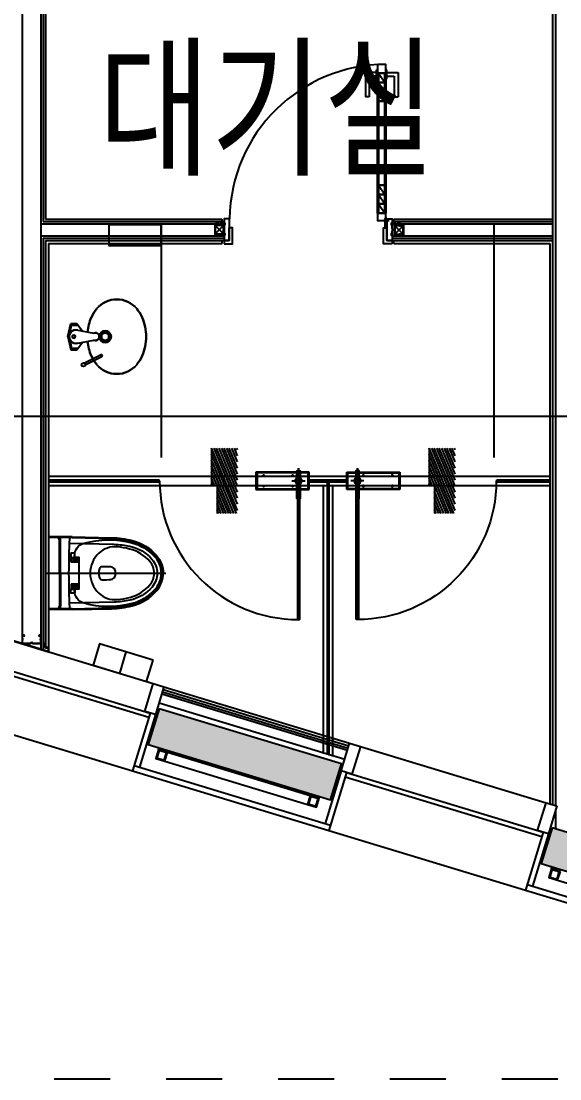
# Model space of a CAD drawing. Header units: metres. Extents: x 630750 to 860239, y 578133 to 726633.
# Drawn here: x 765087 to 767973, y 609960 to 615630 of the extents above; entities that cross this region are included whole.
import ezdxf

# ---------------------------------------------------------------- set-up
doc = ezdxf.new("R2010")
doc.units = ezdxf.units.M
doc.header["$LTSCALE"] = 300
for name, pattern in [('DASHED2', [0.375, 0.25, -0.125]), ('HIDDEN', [2, 1, -1]), ('업무시설_xr-base$0$CONTINOUS', [0])]:
    doc.linetypes.add(name, pattern=pattern)
doc.layers.get('Defpoints').update_dxf_attribs({"color": 8})
for name, color, linetype in [('A-CEN-1', 1, 'Continuous'), ('A-CON', 2, 'Continuous'), ('A-ELE-8', 8, 'Continuous'), ('A-STL1', 4, 'Continuous'), ('A-STONE', 6, 'Continuous'), ('A-TXT', 3, 'Continuous'), ('A-WAL-BLK', 3, 'Continuous'), ('A-WALL-CONC', 2, 'Continuous'), ('A-WIN', 4, 'Continuous'), ('F-DOOR_FRAME', 4, 'Continuous'), ("IN-st'l pipe", 230, 'Continuous'), ('KUK-DOOR', 4, 'Continuous'), ('KUK-DOOR-FRAME', 4, 'Continuous'), ('KUK-DRYWALL', 4, 'Continuous'), ('KUK-F-LEVEL', 4, 'Continuous'), ('KUK-F-천정라인', 8, 'DASHED2'), ("KUK-st'l pipe", 230, 'Continuous'), ('KUK-TOILET-equip', 5, 'Continuous'), ('KUK-TOILET-fu', 6, 'Continuous'), ('KUK-TOILET-wash', 6, 'Continuous'), ('KUK-WALL-DRYWALL', 4, 'Continuous'), ('KUK-WALL-FIN 1', 30, 'Continuous'), ('KUK-WINDOW', 4, 'Continuous'), ('KUK-석고보드', 201, 'Continuous'), ('지하외벽선', 6, 'HIDDEN')]:
    doc.layers.add(name, color=color, linetype=linetype)
doc.styles.add('돋움', font='')
doc.styles.get('돋움').set_extended_font_data('Dotum')

# ---------------------------------------------------------------- blocks, each defined once
blk = doc.blocks.new('세면기')
for p, q in [((1102477.3, 423891.7), (1102406, 423875.3)), ((1102406, 423875.3), (1102406, 423842.2)), ((1102406, 423842.2), (1102447.3, 423812.6)), ((1102477.3, 423884), (1102414.8, 423872)), ((1102414.8, 423872), (1102414.8, 423835.9)), ((1102441.1, 423845.8), (1102458.7, 423751.6)), ((1102477.3, 423891.7), (1102548.5, 423875.3)), ((1102477.3, 423884), (1102539.8, 423872)), ((1102513.1, 423845.9), (1102495.8, 423751.6)), ((1102548.5, 423842.2), (1102507.2, 423812.6)), ((1102539.8, 423872), (1102539.8, 423835.9)), ((1102548.5, 423875.3), (1102548.5, 423842.2))]:
    blk.add_line(p, q)
for centre, radius in [((1102477.1, 423859.3), 8), ((1102477.3, 423690.9), 31.5), ((1102477.3, 423690.9), 20.5)]:
    blk.add_circle(centre, radius)
for centre, radius, start, end in [((1102477.1, 423847.9), 36.1, 342.0696, 197.8129), ((1102477.3, 423526.4), 260, 95.4887, 113.4122), ((1102477.3, 423526.4), 260, 66.5878, 84.5468), ((1102417.3, 423628.9), 140, 130.0697, 180), ((1102449.5, 423590.6), 190, 113.4122, 130.0697), ((1102477.3, 423742.9), 20.5, 154.9252, 25.1609), ((1102505.1, 423590.6), 190, 49.9303, 66.5878), ((1102537.3, 423628.9), 140, 0, 49.9303), ((1102417.3, 423628.9), 140, 180, 229.9303), ((1102537.3, 423628.9), 140, 310.0697, 360), ((1102449.5, 423667.2), 190, 229.9303, 246.5878), ((1102505.1, 423667.2), 190, 293.4122, 310.0697), ((1102477.3, 423731.4), 260, 246.5878, 270), ((1102477.3, 423731.4), 260, 270, 293.4122)]:
    blk.add_arc(centre, radius, start, end)
at = {"layer": 'Defpoints', "color": 2, "linetype": 'ByBlock'}
blk.add_point((1102477.3, 423471.4), dxfattribs=at)
blk = doc.blocks.new('50-pipe')
at = {"layer": "IN-st'l pipe", "color": 8}
for p, q in [((-371935.9, 186457.9), (-371981.3, 186503.3)), ((-371981.3, 186457.9), (-371935.9, 186503.3)), ((-371983.6, 186480.5), (-371981.3, 186483.3)), ((-371983.6, 186479), (-371981.3, 186481.9)), ((-371983.6, 186478.4), (-371981.3, 186481.3)), ((-371935.9, 186482.4), (-371933.6, 186485.2)), ((-371935.9, 186480.9), (-371933.6, 186483.7)), ((-371935.9, 186480.3), (-371933.6, 186483.2))]:
    blk.add_line(p, q, dxfattribs=at)
at = {"layer": "IN-st'l pipe", "color": 8, "linetype": 'HIDDEN', "ltscale": 10}
for p, q in [((-371959.8, 186503.3), (-371957.3, 186505.6)), ((-371958.5, 186503.3), (-371956, 186505.6)), ((-371957.9, 186503.3), (-371955.4, 186505.6)), ((-371961.5, 186455.6), (-371959, 186457.9)), ((-371960.2, 186455.6), (-371957.7, 186457.9)), ((-371959.5, 186455.6), (-371957, 186457.9))]:
    blk.add_line(p, q, dxfattribs=at)
at = {"layer": "IN-st'l pipe"}
for points in [[(-371933.6, 186455.6), (-371983.6, 186455.6), (-371983.6, 186505.6), (-371933.6, 186505.6)], [(-371935.9, 186457.9), (-371981.3, 186457.9), (-371981.3, 186503.3), (-371935.9, 186503.3)]]:
    blk.add_lwpolyline(points, close=True, dxfattribs=at)
blk = doc.blocks.new('GD-800')
at = {"layer": 'KUK-DOOR', "color": 251}
for p, q in [((-306132.1, 172951.8, 0), (-306132.1, 172157.8, 0)), ((-306122.1, 172951.8, 0), (-306122.1, 172157.8, 0))]:
    blk.add_line(p, q, dxfattribs=at)
at = {"layer": 'KUK-DOOR', "color": 7}
blk.add_line((-306127.1, 172958.8, 0), (-306127.1, 172968.8, 0), dxfattribs=at)
at = {"layer": 'KUK-DOOR', "color": 8}
for p, q in [((-306132.1, 172911.2, 0), (-306132.1, 172890.5, 0)), ((-306122.1, 172911.2, 0), (-306122.1, 172890.5, 0))]:
    blk.add_line(p, q, dxfattribs=at)
at = {"layer": 'KUK-DOOR', "color": 251, "linetype": 'HIDDEN', "ltscale": 50, "extrusion": (2.21263e-25, 1.80681e-09, 1), "elevation": 0}
blk.add_lwpolyline([(-306070.1, 172947.8), (-306355.1, 172947.8), (-306355.1, 172855.8), (-306070.1, 172855.8)], close=True, dxfattribs=at)
at = {"layer": 'KUK-DOOR', "color": 8, "extrusion": (2.21263e-25, 1.80681e-09, 1), "elevation": 0}
blk.add_lwpolyline([(-306076.1, 172944.8), (-306349.1, 172944.8), (-306349.1, 172858.8), (-306076.1, 172858.8)], close=True, dxfattribs=at)
at = {"layer": 'KUK-DOOR', "color": 7, "extrusion": (-1.80681e-09, 2.21263e-25, 1), "elevation": 0}
blk.add_lwpolyline([(-306133.1, 172807.3), (-306136.1, 172807.3), (-306136.1, 172955.8), (-306118.1, 172955.8), (-306118.1, 172807.3), (-306121.1, 172807.3)], dxfattribs=at)
at = {"layer": 'KUK-DOOR', "extrusion": (-1.80681e-09, 2.21263e-25, 1), "elevation": 0}
blk.add_lwpolyline([(-306121.1, 172159.8), (-306121.1, 172949.8), (-306122.1, 172951.8), (-306132.1, 172951.8), (-306133.1, 172949.8), (-306133.1, 172159.8), (-306132.1, 172157.8), (-306122.1, 172157.8)], close=True, dxfattribs=at)
at = {"layer": 'KUK-DOOR', "color": 1, "ltscale": 50, "extrusion": (-1.80681e-09, 2.21263e-25, 1), "elevation": 0}
for points in [[(-306127.1, 172969.8), (-306127.1, 172664.8)], [(-306162.1, 172901.8), (-306092.1, 172901.8)]]:
    blk.add_lwpolyline(points, dxfattribs=at)
at = {"layer": 'KUK-DOOR', "color": 8}
for centre, radius in [((-306314.1, 172929.8, 0), 3.5), ((-306158.6, 172929.8, 0), 3.5), ((-306127.1, 172901.8, 0), 17.5), ((-306127.1, 172901.8, 0), 12.5), ((-306314.1, 172873.8, 0), 3.5), ((-306158.6, 172873.8, 0), 3.5)]:
    blk.add_circle(centre, radius, dxfattribs=at)
at = {"layer": 'KUK-DOOR', "color": 251, "linetype": 'HIDDEN', "ltscale": 50}
blk.add_circle((-306127.1, 172901.8, 0), 15, dxfattribs=at)
at = {"layer": 'KUK-DOOR', "color": 1, "ltscale": 50}
blk.add_arc((-306127.1, 172901.8, 0), 744, 180, 270, dxfattribs=at)
at = {"layer": 'KUK-DOOR', "color": 8}
for start, end in [(64.2285, 115.7715), (244.2285, 295.7715)]:
    blk.add_arc((-306127.1, 172900.8, 0), 11.5, start, end, dxfattribs=at)
blk = doc.blocks.new('A$C2DB5554D')
at = {"layer": 'KUK-TOILET-fu', "color": 8}
for p, q in [((143.9, 390), (17.1, 390)), ((17.1, 390), (17.1, 0)), ((143.9, 386.5), (17.1, 386.5)), ((75.4, 195), (75.4, 371.5)), ((82, 195), (82, 371.5)), ((75.4, 195), (75.4, 18.5)), ((82, 195), (82, 18.5)), ((143.9, 3.5), (17.1, 3.5)), ((143.9, 0), (17.1, 0))]:
    blk.add_line(p, q, dxfattribs=at)
at = {"layer": 'KUK-TOILET-fu', "color": 1}
blk.add_line((0, 195), (646, 195), dxfattribs=at)
at = {"layer": 'KUK-TOILET-fu', "color": 8}
for points in [[(627.1, 195, -0.179504), (593.2, 103.7, -0.154276), (462.5, 22.8, -0.055395), (353.1, 7.7), (141.9, 2, -0.407666), (131.6, 11.5, -0.012282), (127.1, 195, -0.012282), (131.6, 378.5, -0.407666), (141.9, 388), (353.1, 382.3, -0.055395), (462.5, 367.2, -0.154276), (593.2, 286.3, -0.179504)], [(620.1, 195, -0.18681), (585.4, 105.4, -0.145372), (463.6, 31.8, -0.132064), (208.4, 33.9, -0.337701), (157.1, 101.5, -0.000623), (157.1, 101.7), (157.1, 108, -0.414214), (159.6, 110.5), (181.1, 110.5, 0.414214), (182.1, 111.5), (182.1, 195), (182.1, 278.5, 0.414214), (181.1, 279.5), (159.6, 279.5, -0.414214), (157.1, 282), (157.1, 288.3, -0.000623), (157.1, 288.5, -0.337701), (208.4, 356.1, -0.132064), (463.6, 358.2, -0.145372), (585.4, 284.6, -0.18681)], [(156.6, 280, 0.414214), (157.6, 281), (157.6, 300.5, 0.414214), (156.6, 301.5), (137.6, 301.5, 0.414214), (136.6, 300.5), (136.6, 281, 0.414214), (137.6, 280)], [(157.1, 253.5), (140.6, 253.5, -0.414214), (139.6, 254.5), (139.6, 275.5, -0.414214), (140.6, 276.5), (157.1, 276.5), (173.6, 276.5, -0.414214), (174.6, 275.5), (174.6, 254.5, -0.414214), (173.6, 253.5)], [(157.1, 136.5), (140.6, 136.5, 0.414214), (139.6, 135.5), (139.6, 114.5, 0.414214), (140.6, 113.5), (157.1, 113.5), (173.6, 113.5, 0.414214), (174.6, 114.5), (174.6, 135.5, 0.414214), (173.6, 136.5)], [(156.6, 110, -0.414214), (157.6, 109), (157.6, 89.5, -0.414214), (156.6, 88.5), (137.6, 88.5, -0.414214), (136.6, 89.5), (136.6, 109, -0.414214), (137.6, 110)]]:
    blk.add_lwpolyline(points, format="xyb", close=True, dxfattribs=at)
for points in [[(130.6, 356.3), (369.7, 349.9, -0.046704), (452.9, 339.8, -0.161878), (572.4, 269.1, -0.180796), (600.1, 195, -0.180796), (572.4, 120.9, -0.161878), (452.9, 50.2, -0.046704), (369.7, 40.1), (130.6, 33.7)], [(143.3, 390, -0.012538), (143.9, 390), (355.2, 385.3, -0.055395), (465.3, 370.1, -0.154276), (597.5, 288.3, -0.179504), (632.1, 195, -0.179504)], [(143.4, 386.5, -0.012538), (143.9, 386.5), (355.1, 381.8, -0.055395), (464.4, 366.7, -0.154276), (594.9, 286, -0.179504), (628.6, 195, -0.179504)], [(143.3, 0, 0.012538), (143.9, 0), (355.2, 4.7, 0.055395), (465.3, 19.9, 0.154276), (597.5, 101.7, 0.179504), (632.1, 195, 0.179504)], [(143.4, 3.5, 0.012538), (143.9, 3.5), (355.1, 8.2, 0.055395), (464.4, 23.3, 0.154276), (594.9, 104, 0.179504), (628.6, 195, 0.179504)]]:
    blk.add_lwpolyline(points, format="xyb", dxfattribs=at)
for centre, radius in [((157.1, 265), 8.06), ((158.6, 265), 8.06), ((157.1, 265), 5.5), ((157.1, 125), 8.06), ((158.6, 125), 8.06), ((157.1, 125), 5.5)]:
    blk.add_circle(centre, radius, dxfattribs=at)
for centre, radius, start, end in [((60.4, 371.5), 15, 0, 90), ((67, 371.5), 15, 0, 90), ((388.2, 195), 147.6, 133.5761, 180), ((373.6, 210.3), 126.5, 84.1898, 133.5761), ((340.2, -117.5), 456, 75.7866, 84.1898), ((400.4, 120), 211, 40.7057, 75.7866), ((304.7, 214.7), 15, 92.2988, 156.7535), ((319.9, -163.3), 393.3, 85.3203, 92.2988), ((349.9, 203.8), 25, 27.4311, 85.3203), ((487.6, 195), 96, 0, 40.7057), ((388.2, 195), 147.6, 180, 226.4239), ((350.5, 195), 64.9, 156.7535, 203.2583), ((350, 186.4), 25, 275.0711, 333.023), ((333, 195), 44, 333.023, 27.4311), ((487.6, 195), 96, 319.2943, 0), ((304.7, 175.3), 15, 203.2583, 267.6739), ((319.2, 532.9), 372.9, 267.6739, 275.0711), ((400.4, 270), 211, 284.2134, 319.2943), ((373.6, 179.7), 126.5, 226.4239, 275.8102), ((340.2, 507.5), 456, 275.8102, 284.2134), ((60.4, 18.5), 15, 270, 0), ((67, 18.5), 15, 270, 0)]:
    blk.add_arc(centre, radius, start, end, dxfattribs=at)
blk = doc.blocks.new('힌지')
at = {"layer": 'F-DOOR_FRAME', "color": 175}
for p, q in [((444293.8, 289039.7, 0), (444262.2, 289039.7, 0)), ((444293.8, 289039.7, 0), (444262.2, 289039.7, 0)), ((444278, 289049.1, 0), (444278, 289020.8, 0))]:
    blk.add_line(p, q, dxfattribs=at)
at = {"layer": 'F-DOOR_FRAME', "color": 175, "elevation": 0}
for points in [[(444276.3, 289042.2), (444276.3, 289076.8), (444273.3, 289076.8), (444273.3, 289041.9), (444270.9, 289035.1, -0.190658), (444275.4, 289038.8)], [(444282.3, 289041.9), (444282.3, 289076.8), (444279.3, 289076.8), (444279.3, 289042.2), (444280.2, 289038.8, -0.190658), (444284.8, 289035.1)]]:
    blk.add_lwpolyline(points, format="xyb", close=True, dxfattribs=at)
at = {"layer": 'F-DOOR_FRAME', "color": 175}
blk.add_circle((444277.8, 289034.7, 0), 8, dxfattribs=at)
blk = doc.blocks.new('WD-900')
at = {"layer": 'KUK-DOOR', "color": 6}
for p, q in [((-305708.9, 175054.8, 0), (-305708.9, 175105.8, 0)), ((-305708.9, 175105.8, 0), (-305703.9, 175105.8, 6432.8)), ((-305653.9, 175105.8, -6432.8), (-305658.9, 175105.8, 0)), ((-305653.9, 175054.8, -6432.8), (-305653.9, 175105.8, -6432.8)), ((-305708.9, 175090.3, 0), (-305768.9, 175090.3, 0)), ((-305768.9, 175090.3, 0), (-305768.9, 174960.3, 0)), ((-305708.9, 175070.3, 0), (-305748.9, 175070.3, 0)), ((-305748.9, 175070.3, 0), (-305748.9, 174960.3, 0)), ((-305703.9, 175054.8, 0), (-305708.9, 175054.8, 0)), ((-305658.9, 175054.8, -6432.8), (-305653.9, 175054.8, -6432.8)), ((-305653.9, 175090.3, -6432.8), (-305593.9, 175090.3, -6432.8)), ((-305653.9, 175070.3, -6432.8), (-305613.9, 175070.3, -6432.8)), ((-305613.9, 175070.3, -6432.8), (-305613.9, 174960.3, -6432.8)), ((-305593.9, 175090.3, -6432.8), (-305593.9, 174960.3, -6432.8)), ((-305748.9, 174960.3, 0), (-305768.9, 174960.3, 0)), ((-305613.9, 174960.3, -6432.8), (-305593.9, 174960.3, -6432.8))]:
    blk.add_line(p, q, dxfattribs=at)
at = {"layer": 'KUK-DOOR', "color": 251}
for p, q in [((-305703.9, 175104.1, 0), (-305708.9, 175104.1, 0)), ((-305703.9, 175102.5, 0), (-305708.9, 175102.5, 0)), ((-305703.9, 175099.9, 0), (-305708.9, 175099.9, 0)), ((-305703.9, 175095.4, 0), (-305708.9, 175095.4, 0)), ((-305658.9, 175104.1, -6432.8), (-305653.9, 175104.1, -6432.8)), ((-305658.9, 175102.5, -6432.8), (-305653.9, 175102.5, -6432.8)), ((-305658.9, 175099.9, -6432.8), (-305653.9, 175099.9, -6432.8)), ((-305658.9, 175095.4, -6432.8), (-305653.9, 175095.4, -6432.8)), ((-305703.9, 175089.2, 0), (-305708.9, 175089.2, 0)), ((-305703.9, 175071.4, 0), (-305708.9, 175071.4, 0)), ((-305703.9, 175065.2, 0), (-305708.9, 175065.2, 0)), ((-305703.9, 175060.7, 0), (-305708.9, 175060.7, 0)), ((-305703.9, 175058.1, 0), (-305708.9, 175058.1, 0)), ((-305703.9, 175056.5, 0), (-305708.9, 175056.5, 0)), ((-305703.9, 175055.3, 0), (-305708.9, 175055.3, 0)), ((-305658.9, 175089.2, -6432.8), (-305653.9, 175089.2, -6432.8)), ((-305658.9, 175071.4, -6432.8), (-305653.9, 175071.4, -6432.8)), ((-305658.9, 175065.2, -6432.8), (-305653.9, 175065.2, -6432.8)), ((-305658.9, 175060.7, -6432.8), (-305653.9, 175060.7, -6432.8)), ((-305658.9, 175058.1, -6432.8), (-305653.9, 175058.1, -6432.8)), ((-305658.9, 175056.5, -6432.8), (-305653.9, 175056.5, -6432.8)), ((-305658.9, 175055.3, -6432.8), (-305653.9, 175055.3, -6432.8))]:
    blk.add_line(p, q, dxfattribs=at)
at = {"layer": 'KUK-DOOR', "color": 1, "ltscale": 100}
for p, q in [((-305698.9, 175087.8, 0), (-305663.9, 175037.8, 0)), ((-305698.9, 175037.8, 0), (-305663.9, 174987.8, 0)), ((-305698.9, 174987.8, 0), (-305663.9, 174937.8, 0)), ((-305698.9, 174486.8, 0), (-305663.9, 174436.8, 0)), ((-305698.9, 174436.8, 0), (-305663.9, 174386.8, 0)), ((-305698.9, 174386.8, 0), (-305663.9, 174336.8, 0))]:
    blk.add_line(p, q, dxfattribs=at)
at = {"layer": 'KUK-DOOR', "color": 8}
blk.add_line((-305698.9, 174937.8, 0), (-305663.9, 174937.8, 0), dxfattribs=at)
at = {"layer": 'KUK-DOOR', "color": 7, "elevation": 0}
for points in [[(-305658.9, 175124.8), (-305658.9, 175133.8), (-305703.9, 175131.3), (-305703.9, 175087.8), (-305658.9, 175087.8), (-305658.9, 175124.8)], [(-305703.9, 174336.8), (-305703.9, 175087.8)], [(-305658.9, 175087.8), (-305658.9, 174336.8)], [(-305658.9, 174336.8), (-305703.9, 174336.8), (-305703.9, 174296.8), (-305699.9, 174296.8), (-305699.9, 174296.8), (-305658.9, 174296.8), (-305658.9, 174336.8)]]:
    blk.add_lwpolyline(points, dxfattribs=at)
at = {"layer": 'KUK-DOOR', "color": 1, "ltscale": 100, "elevation": 0}
for points in [[(-305698.9, 175087.8), (-305698.9, 175037.8), (-305663.9, 175037.8), (-305663.9, 175087.8)], [(-305698.9, 175037.8), (-305698.9, 174987.8), (-305663.9, 174987.8), (-305663.9, 175037.8)], [(-305698.9, 174987.8), (-305698.9, 174937.8), (-305663.9, 174937.8), (-305663.9, 174987.8)], [(-305698.9, 174937.8), (-305698.9, 174486.8), (-305663.9, 174486.8), (-305663.9, 174937.8)], [(-305698.9, 174486.8), (-305698.9, 174436.8), (-305663.9, 174436.8), (-305663.9, 174486.8)], [(-305698.9, 174436.8), (-305698.9, 174386.8), (-305663.9, 174386.8), (-305663.9, 174436.8)], [(-305698.9, 174386.8), (-305698.9, 174336.8), (-305663.9, 174336.8), (-305663.9, 174386.8)]]:
    blk.add_lwpolyline(points, close=True, dxfattribs=at)
at = {"layer": 'KUK-DOOR', "color": 1, "elevation": 0}
blk.add_lwpolyline([(-305658.9, 174336.8), (-305698.9, 174336.8)], dxfattribs=at)
at = {"layer": 'KUK-DOOR', "color": 1}
blk.add_arc((-305658.8, 174296.7, 0), 837.1, 90.003, 179.3084, dxfattribs=at)
blk = doc.blocks.new('con1')
at = {"layer": 'A-WALL-CONC', "linetype": '업무시설_xr-base$0$CONTINOUS'}
h = blk.add_hatch(color=253, dxfattribs=at)
h.dxf.hatch_style = 1
h.paths.add_polyline_path([(-302595.9, -253222.2), (-301895.9, -253222.2), (-301895.9, -253922.2), (-302595.9, -253922.2)])
h.paths.add_polyline_path([(-384245.9, -253222.2), (-383545.9, -253222.2), (-383545.9, -253922.2), (-384245.9, -253922.2)])
h.paths.add_polyline_path([(-335095.9, -253172.2), (-334295.9, -253172.2), (-334295.9, -253972.2), (-335095.9, -253972.2)])
h.paths.add_polyline_path([(-354895.9, -253172.2), (-354095.9, -253172.2), (-354095.9, -253972.2), (-354895.9, -253972.2)])
h.paths.add_polyline_path([(-374695.9, -253172.2), (-373895.9, -253172.2), (-373895.9, -253972.2), (-374695.9, -253972.2)])
h.paths.add_polyline_path([(-325195.9, -253172.2), (-324395.9, -253172.2), (-324395.9, -253972.2), (-325195.9, -253972.2)])
h.paths.add_polyline_path([(-364745.9, -253222.2), (-364045.9, -253222.2), (-364045.9, -253922.2), (-364745.9, -253922.2)])
h.paths.add_polyline_path([(-344945.9, -253222.2), (-344245.9, -253222.2), (-344245.9, -253922.2), (-344945.9, -253922.2)])
h.paths.add_polyline_path([(-310045.9, -253222.2), (-309345.9, -253222.2), (-309345.9, -253922.2), (-310045.9, -253922.2)])
h.paths.add_polyline_path([(-318595.9, -253172.2), (-317795.9, -253172.2), (-317795.9, -253972.2), (-318595.9, -253972.2)])
h.paths.add_polyline_path([(-384245.9, -310859.9), (-383445.9, -310859.9), (-383445.9, -311659.9), (-384245.9, -311659.9)])
h.paths.add_polyline_path([(-384245.9, -305472.2), (-383445.9, -305472.2), (-383445.9, -306272.2), (-384245.9, -306272.2)])
h.paths.add_polyline_path([(-384245.9, -295572.2), (-383445.9, -295572.2), (-383445.9, -296372.2), (-384245.9, -296372.2)])
h.paths.add_polyline_path([(-384195.9, -276472.2), (-383595.9, -276472.2), (-383595.9, -275872.2), (-384195.9, -275872.2)])
h.paths.add_polyline_path([(-384245.9, -285672.2), (-383445.9, -285672.2), (-383445.9, -286472.2), (-384245.9, -286472.2)])
h.paths.add_polyline_path([(-384295.9, -269172.2), (-383495.9, -269172.2), (-383495.9, -269972.2), (-384295.9, -269972.2)])
h.paths.add_polyline_path([(-384295.9, -260672.2), (-383495.9, -260672.2), (-383495.9, -261472.2), (-384295.9, -261472.2)])
h.paths.add_polyline_path([(-376995.9, -285572.2), (-376195.9, -285572.2), (-376195.9, -286372.2), (-376995.9, -286372.2)], flags=17)
h.paths.add_polyline_path([(-374695.9, -276572.2), (-373895.9, -276572.2), (-373895.9, -275772.2), (-374695.9, -275772.2)], flags=17)
h.paths.add_polyline_path([(-364695.9, -285772.2), (-364095.9, -285772.2), (-364095.9, -286372.2), (-364695.9, -286372.2)], flags=17)
h.paths.add_polyline_path([(-364795.9, -275772.2), (-363995.9, -275772.2), (-363995.9, -276572.2), (-364795.9, -276572.2)], flags=17)
edge = h.paths.add_edge_path(flags=16)
edge.add_arc((-376495.9, -295972.2), 450, 0, 360)
edge = h.paths.add_edge_path(flags=16)
edge.add_arc((-354495.9, -302572.2), 450, 0, 360)
edge = h.paths.add_edge_path(flags=16)
edge.add_arc((-364395.9, -295972.2), 350, 0, 360)
edge = h.paths.add_edge_path(flags=16)
edge.add_arc((-354495.9, -295972.2), 450, 0, 360)
edge = h.paths.add_edge_path(flags=16)
edge.add_arc((-344595.9, -302572.2), 350, 0, 360)
edge = h.paths.add_edge_path(flags=16)
edge.add_arc((-344595.9, -295972.2), 350, 0, 360)
edge = h.paths.add_edge_path(flags=16)
edge.add_arc((-364395.9, -302572.2), 350, 0, 360)
h.paths.add_polyline_path([(-375978.1, -305715.7), (-376743.7, -305483.5), (-376976, -306249), (-376210.4, -306481.3)], flags=17)
h.paths.add_polyline_path([(-378097.8, -312701.2), (-378863.4, -312468.9), (-379095.6, -313234.5), (-378330.1, -313466.8)], flags=16)
h.paths.add_polyline_path([(-354767.9, -312099.6), (-355533.5, -311867.3), (-355765.8, -312632.8), (-355000.2, -312865.1)], flags=17)
h.paths.add_polyline_path([(-347591.1, -314277.3), (-348356.6, -314045), (-348588.9, -314810.6), (-347823.4, -315042.9)], flags=17)
h.paths.add_polyline_path([(-349725.3, -321310.6), (-350490.8, -321078.3), (-350723.1, -321843.9), (-349957.6, -322076.2)], flags=17)
h.paths.add_polyline_path([(-359198.7, -318436), (-359964.3, -318203.7), (-360196.6, -318969.2), (-359431, -319201.5)], flags=17)
edge = h.paths.add_edge_path(flags=16)
edge.add_arc((-324745.9, -312472.2), 450, 0, 360)
h.paths.add_polyline_path([(-318595.9, -311972.2), (-317795.9, -311972.2), (-317795.9, -312972.2), (-318595.9, -312972.2)], flags=17)
edge = h.paths.add_edge_path(flags=16)
edge.add_arc((-335145.9, -312472.2), 350, 0, 360)
edge = h.paths.add_edge_path(flags=16)
edge.add_arc((-338616.5, -317418.6), 450, 0, 360)
h.paths.add_polyline_path([(-340251.8, -324185.3), (-341017.4, -323953), (-341249.7, -324718.5), (-340484.1, -324950.8)], flags=17)
edge = h.paths.add_edge_path(flags=17)
edge.add_arc((-324745.9, -319072.2), 450, 0, 360)
h.paths.add_polyline_path([(-318695.9, -318672.2), (-317695.9, -318672.2), (-317695.9, -319472.2), (-318695.9, -319472.2)], flags=17)
h.paths.add_polyline_path([(-310095.9, -327072.2), (-309295.9, -327072.2), (-309295.9, -327872.2), (-310095.9, -327872.2)])
h.paths.add_polyline_path([(-316095.9, -322372.2), (-316095.9, -325422.2), (-311307.7, -325422.2), (-311307.7, -325222.2), (-315895.9, -325222.2), (-315895.9, -322572.2), (-309695.9, -322572.2), (-309695.9, -325222.2), (-310307.7, -325222.2), (-310307.7, -325422.2), (-309495.9, -325422.2), (-309495.9, -322372.2)], flags=17)
edge = h.paths.add_edge_path(flags=17)
edge.add_arc((-324795.9, -327472.2), 400, 0, 360)
edge = h.paths.add_edge_path(flags=17)
edge.add_arc((-318195.9, -329272.2), 450, 0, 360)
h.paths.add_polyline_path([(-310095.9, -331472.2), (-309295.9, -331472.2), (-309295.9, -332272.2), (-310095.9, -332272.2)])
edge = h.paths.add_edge_path(flags=16)
edge.add_arc((-334695.9, -302572.2), 350, 0, 360)
edge = h.paths.add_edge_path(flags=17)
edge.add_arc((-334695.9, -286072.2), 350, 0, 360)
edge = h.paths.add_edge_path(flags=16)
edge.add_arc((-334695.9, -295972.2), 350, 0, 360)
edge = h.paths.add_edge_path(flags=17)
edge.add_arc((-344595.9, -286072.2), 450, 0, 360)
h.paths.add_polyline_path([(-318595.9, -295472.2), (-317795.9, -295472.2), (-317795.9, -296472.2), (-318595.9, -296472.2)], flags=17)
h.paths.add_polyline_path([(-318595.9, -302072.2), (-317795.9, -302072.2), (-317795.9, -303072.2), (-318595.9, -303072.2)], flags=17)
edge = h.paths.add_edge_path(flags=16)
edge.add_arc((-324795.9, -302572.2), 450, 0, 360)
edge = h.paths.add_edge_path(flags=16)
edge.add_arc((-324795.9, -295972.2), 450, 0, 360)
edge = h.paths.add_edge_path(flags=17)
edge.add_arc((-324795.9, -286072.2), 450, 0, 360)
edge = h.paths.add_edge_path(flags=17)
edge.add_arc((-334695.9, -276172.2), 450, 0, 360)
edge = h.paths.add_edge_path(flags=17)
edge.add_arc((-344595.9, -276172.2), 450, 0, 360)
h.paths.add_polyline_path([(-318595.9, -275772.2), (-317795.9, -275772.2), (-317795.9, -276572.2), (-318595.9, -276572.2)], flags=17)
h.paths.add_polyline_path([(-318595.9, -285672.2), (-317795.9, -285672.2), (-317795.9, -286472.2), (-318595.9, -286472.2)], flags=17)
edge = h.paths.add_edge_path(flags=17)
edge.add_arc((-324795.9, -276172.2), 450, 0, 360)
h.paths.add_polyline_path([(-364795.9, -260672.2), (-363995.9, -260672.2), (-363995.9, -261472.2), (-364795.9, -261472.2)])
h.paths.add_polyline_path([(-364795.9, -269172.2), (-363995.9, -269172.2), (-363995.9, -269972.2), (-364795.9, -269972.2)], flags=17)
h.paths.add_polyline_path([(-325195.9, -269172.2), (-324395.9, -269172.2), (-324395.9, -269972.2), (-325195.9, -269972.2)], flags=17)
h.paths.add_polyline_path([(-310845.9, -260722.2), (-310045.9, -260722.2), (-310045.9, -261522.2), (-310845.9, -261522.2)], flags=17)
h.paths.add_polyline_path([(-325195.9, -260672.2), (-324395.9, -260672.2), (-324395.9, -261472.2), (-325195.9, -261472.2)])
h.paths.add_polyline_path([(-335095.9, -260672.2), (-334295.9, -260672.2), (-334295.9, -261472.2), (-335095.9, -261472.2)])
h.paths.add_polyline_path([(-344995.9, -260672.2), (-344195.9, -260672.2), (-344195.9, -261472.2), (-344995.9, -261472.2)])
h.paths.add_polyline_path([(-354895.9, -260672.2), (-354095.9, -260672.2), (-354095.9, -261472.2), (-354895.9, -261472.2)])
h.paths.add_polyline_path([(-354895.9, -269172.2), (-354095.9, -269172.2), (-354095.9, -269972.2), (-354895.9, -269972.2)], flags=17)
h.paths.add_polyline_path([(-344995.9, -269172.2), (-344195.9, -269172.2), (-344195.9, -269972.2), (-344995.9, -269972.2)], flags=17)
h.paths.add_polyline_path([(-335095.9, -269172.2), (-334295.9, -269172.2), (-334295.9, -269972.2), (-335095.9, -269972.2)], flags=17)
h.paths.add_polyline_path([(-310145.9, -275772.2), (-309345.9, -275772.2), (-309345.9, -276572.2), (-310145.9, -276572.2)])
h.paths.add_polyline_path([(-310145.9, -269172.2), (-309345.9, -269172.2), (-309345.9, -269972.2), (-310145.9, -269972.2)])
h.paths.add_polyline_path([(-309945.9, -312172.2), (-309345.9, -312172.2), (-309345.9, -312772.2), (-309945.9, -312772.2)], flags=17)
h.paths.add_polyline_path([(-309945.9, -302272.2), (-309345.9, -302272.2), (-309345.9, -302872.2), (-309945.9, -302872.2)], flags=17)
h.paths.add_polyline_path([(-310145.9, -295572.2), (-309345.9, -295572.2), (-309345.9, -296372.2), (-310145.9, -296372.2)])
h.paths.add_polyline_path([(-310145.9, -285672.2), (-309345.9, -285672.2), (-309345.9, -286472.2), (-310145.9, -286472.2)])
h.paths.add_polyline_path([(-366406.6, -311179.9), (-366585, -311089.4), (-367172.8, -312248.9), (-366994.4, -312339.4)], flags=16)
h.paths.add_polyline_path([(-367582.3, -313498.9), (-367760.7, -313408.4), (-368303.3, -314478.7), (-368124.9, -314569.2)], flags=16)
h.paths.add_polyline_path([(-374501.4, -323406.8), (-375266.9, -323174.5), (-375499.2, -323940), (-374733.7, -324172.3)], flags=17)
h.paths.add_polyline_path([(-380817, -321490.3), (-381582.5, -321258), (-381814.8, -322023.6), (-381049.3, -322255.9)])
h.paths.add_polyline_path([(-319504.7, -329605.3), (-319562.8, -329796.7), (-318586.8, -330092.9), (-318528.7, -329901.5)], flags=17)
h.paths.add_polyline_path([(-317399.5, -330244.1), (-317457.6, -330435.5), (-316481.5, -330731.7), (-316423.5, -330540.3)], flags=17)
h.paths.add_polyline_path([(-315294.3, -330882.9), (-315352.4, -331074.3), (-314376.3, -331370.5), (-314318.3, -331179.1)], flags=17)
h.paths.add_polyline_path([(-313189.1, -331521.7), (-313247.2, -331713.1), (-312271.1, -332009.3), (-312213, -331817.9)], flags=17)
h.paths.add_polyline_path([(-311083.9, -332160.5), (-311142, -332351.9), (-310165.9, -332648.1), (-310107.8, -332456.7)], flags=17)
h.paths.add_polyline_path([(-308978.7, -332799.4), (-309036.7, -332990.7), (-308060.7, -333286.9), (-308002.6, -333095.5)])
h.paths.add_polyline_path([(-306873.5, -333438.2), (-306931.5, -333629.5), (-305955.5, -333925.7), (-305897.4, -333734.3)])
h.paths.add_polyline_path([(-321610, -328966.5), (-321668, -329157.9), (-320692, -329454.1), (-320633.9, -329262.7)], flags=17)
h.paths.add_polyline_path([(-304768.2, -334077), (-304826.3, -334268.4), (-303850.3, -334564.5), (-303792.2, -334373.1)])
h.paths.add_polyline_path([(-366379.8, -308837.3), (-366525.2, -309124), (-365780.1, -309501.8), (-365997.1, -309929.9), (-365818.7, -310020.4), (-365281.9, -308961.4), (-368992.7, -307835.4), (-369050.7, -308026.8), (-368955, -308055.9), (-369303.5, -309204.2), (-369399.2, -309175.1), (-369457.2, -309366.5), (-369361.5, -309395.5), (-371190.9, -315424.1), (-373726.7, -314654.6), (-371897.4, -308626.1), (-370414.2, -309076.1), (-370356.1, -308884.7), (-371839.3, -308434.7), (-371490.9, -307286.4), (-370007.6, -307736.5), (-369949.6, -307545.1), (-371624.2, -307036.9), (-373976.1, -314787.9), (-369001.2, -316297.6), (-368712.8, -315728.7), (-368891.1, -315638.2), (-369103.7, -316057.4), (-370999.5, -315482.2), (-368763.6, -308113.9)], flags=17)
edge = h.paths.add_edge_path()
edge.add_line((-317995.9, -269122.2), (-318195.9, -269122.2))
edge.add_line((-318195.9, -266622.2), (-317995.9, -266622.2))
edge.add_line((-318195.9, -265972.2), (-318195.9, -266622.2))
edge.add_line((-318195.9, -269122.2), (-318195.9, -269672.2))
edge.add_line((-317995.9, -269472.2), (-317995.9, -269122.2))
edge.add_line((-317995.9, -266622.2), (-317995.9, -265972.2))
edge.add_line((-317070.9, -260922.2), (-317070.9, -260722.2))
edge.add_line((-317070.9, -260722.2), (-314895.9, -260722.2))
edge.add_line((-314895.9, -260722.2), (-314895.9, -260922.2))
edge.add_line((-314895.9, -260922.2), (-317070.9, -260922.2))
edge.add_line((-318195.9, -265972.2), (-321995.9, -265972.2))
edge.add_line((-321995.9, -265972.2), (-321995.9, -262022.2))
edge.add_line((-321995.9, -262022.2), (-321795.9, -262022.2))
edge.add_line((-321795.9, -262022.2), (-321795.9, -262922.2))
edge.add_line((-321795.9, -262922.2), (-321695.9, -262922.2))
edge.add_line((-321695.9, -262922.2), (-321695.9, -263122.2))
edge.add_line((-321695.9, -263122.2), (-321795.9, -263122.2))
edge.add_line((-321795.9, -263122.2), (-321795.9, -265772.2))
edge.add_line((-321795.9, -265772.2), (-314195.9, -265772.2))
edge.add_line((-314195.9, -265772.2), (-314195.9, -263122.2))
edge.add_line((-314195.9, -263122.2), (-320695.9, -263122.2))
edge.add_line((-320695.9, -263122.2), (-320695.9, -262922.2))
edge.add_line((-320695.9, -262922.2), (-319545.9, -262922.2))
edge.add_line((-319545.9, -262922.2), (-319545.9, -260922.2))
edge.add_line((-319545.9, -260922.2), (-321795.9, -260922.2))
edge.add_line((-321795.9, -260922.2), (-321795.9, -261022.2))
edge.add_line((-321795.9, -261022.2), (-321995.9, -261022.2))
edge.add_line((-321995.9, -261022.2), (-321995.9, -260722.2))
edge.add_line((-321995.9, -260722.2), (-317770.9, -260722.2))
edge.add_line((-317770.9, -260722.2), (-317770.9, -260922.2))
edge.add_line((-317995.9, -269472.2), (-314195.9, -269472.2))
edge.add_line((-314195.9, -269472.2), (-314195.9, -265972.2))
edge.add_line((-314195.9, -265972.2), (-317995.9, -265972.2))
edge.add_line((-317770.9, -260922.2), (-319345.9, -260922.2))
edge.add_line((-319345.9, -260922.2), (-319345.9, -262922.2))
edge.add_line((-319345.9, -262922.2), (-314195.9, -262922.2))
edge.add_line((-314195.9, -262922.2), (-314195.9, -260722.2))
edge.add_line((-314195.9, -260722.2), (-313995.9, -260722.2))
edge.add_line((-313995.9, -260722.2), (-313995.9, -269672.2))
edge.add_line((-313995.9, -269672.2), (-318195.9, -269672.2))
edge.add_line((-309345.9, -286472.2), (-309345.9, -312772.2))
edge.add_line((-309545.9, -302872.2), (-309545.9, -312172.2))
edge.add_line((-309545.9, -296372.2), (-309545.9, -302272.2))
edge.add_line((-309545.9, -286472.2), (-309545.9, -295572.2))
edge.add_line((-375426.6, -323700.8), (-380976.7, -322016.6))
edge.add_line((-334860, -324841.4), (-335146.9, -325786.6))
edge.add_line((-334660.1, -325215.5), (-334859.8, -325873.7))
edge.add_line((-324795.9, -328208.8), (-324795.9, -327872.2))
edge.add_line((-324595.9, -328060.4), (-324595.9, -327818.6))
edge.add_line((-324795.9, -328208.8), (-322797.2, -328815.2))
edge.add_line((-322797.2, -328815.2), (-322739.1, -328623.9))
edge.add_line((-322739.1, -328623.9), (-324595.9, -328060.4))
edge.add_line((-337531.2, -334677.3), (-338201, -334474.1))
edge.add_line((-338201, -334474.1), (-338404.3, -335143.9))
edge.add_line((-338404.3, -335143.9), (-337734.4, -335347.2))
edge.add_line((-337734.4, -335347.2), (-337531.2, -334677.3))
edge = h.paths.add_edge_path()
edge.add_line((-339857.9, -323400.5), (-339799.8, -323209.1))
edge.add_line((-339799.8, -323209.1), (-337930.3, -317052.2))
edge.add_line((-337930.3, -317052.2), (-338217.3, -316965))
edge.add_line((-338217.3, -316965), (-338268.5, -317133.4))
edge.add_arc((-338616.5, -317418.6), 450, -73.1135, 39.3318, ccw=False)
edge.add_line((-338485.8, -317849.2), (-340145, -323313.3))
edge.add_line((-340145, -323313.3), (-339857.9, -323400.5))
at = {"layer": 'A-WALL-CONC'}
for points in [[(-306873.5, -333438.2), (-306931.5, -333629.5), (-305955.5, -333925.7), (-305897.4, -333734.3), (-306873.5, -333438.2)], [(-304768.2, -334077), (-304826.3, -334268.4), (-303850.3, -334564.5), (-303792.2, -334373.1), (-304768.2, -334077)]]:
    blk.add_lwpolyline(points, dxfattribs=at)

msp = doc.modelspace()

# ---------------------------------------------------------------- hatches: boundary and pattern name
at = {"layer": 'KUK-F-LEVEL'}
h = msp.add_hatch(dxfattribs=at)
h.set_pattern_fill('ANSI31', color=8, scale=100, angle=67.6798, style=0)
h.set_pattern_definition([(112.6797825, (1072700.252, 440264.357), (-11.53342754, -4.81975613), [])])
h.paths.add_polyline_path([(766107, 613341.2), (766107, 613266.2), (766107, 613191.2), (766107, 613141.2), (766137, 613141.2), (766137, 612991.2), (766247, 612991.2), (766247, 613341.2)])
h = msp.add_hatch(dxfattribs=at)
h.set_pattern_fill('ANSI31', color=8, scale=100, angle=67.6798, style=0)
h.set_pattern_definition([(112.6797825, (1073865.958, 440264.357), (-11.53342754, -4.81975613), [])])
h.paths.add_polyline_path([(767272.7, 613341.2), (767272.7, 613266.2), (767272.7, 613191.2), (767272.7, 613141.2), (767302.7, 613141.2), (767302.7, 612991.2), (767412.7, 612991.2), (767412.7, 613341.2)])

# ---------------------------------------------------------------- linework, layer by layer
at = {"layer": 'A-CEN-1', "linetype": 'Continuous'}
msp.add_line((796986.4, 613510.2), (761246.9, 613510.2), dxfattribs=at)
at = {"layer": 'A-ELE-8', "ltscale": 3}
for p, q in [((764631.4, 611930.8), (765684, 611611.3)), ((766736.6, 611291.9), (767789.2, 610972.5))]:
    msp.add_line(p, q, dxfattribs=at)
at = {"layer": 'A-STL1', "color": 8}
for p, q in [((765823.2, 611725.8), (765826.1, 611735.4)), ((765871.1, 611711.3), (765874, 611720.9)), ((765871.1, 611711.3), (766636.6, 611479)), ((765856.6, 611663.5), (766622.1, 611431.2)), ((766636.6, 611479), (766639.5, 611488.6)), ((766684.4, 611464.5), (766687.4, 611474.1)), ((767928.4, 611087), (767931.3, 611096.6)), ((767961.8, 611024.7), (768727.3, 610792.4))]:
    msp.add_line(p, q, dxfattribs=at)
at = {"layer": 'A-STL1'}
for points in [[(765871.1, 611711.3), (765823.2, 611725.8), (765808.7, 611678), (765856.6, 611663.5)], [(765865.5, 611708.3), (765826.2, 611720.2), (765814.3, 611681), (765853.6, 611669.1)], [(766684.4, 611464.5), (766636.6, 611479), (766622.1, 611431.2), (766669.9, 611416.7)], [(766678.8, 611461.5), (766639.6, 611473.4), (766627.7, 611434.2), (766666.9, 611422.3)], [(767976.3, 611072.5), (767928.4, 611087), (767913.9, 611039.2), (767961.8, 611024.7)], [(767970.7, 611069.5), (767931.4, 611081.4), (767919.5, 611042.2), (767958.8, 611030.3)]]:
    msp.add_lwpolyline(points, close=True, dxfattribs=at)
at = {"layer": 'A-STONE', "ltscale": 3}
for p, q in [((765778.1, 611921.4), (765684, 611611.3)), ((765806.8, 611912.7), (765721.4, 611631.3)), ((765692.7, 611640.1), (766745.3, 611320.6)), ((765684, 611611.3), (766736.6, 611291.9)), ((766802, 611610.7), (766716.6, 611329.4)), ((766830.7, 611602), (766736.6, 611291.9)), ((767883.3, 611282.6), (767789.2, 610972.5)), ((767912, 611273.9), (767826.6, 610992.5)), ((767789.2, 610972.5), (768841.8, 610653.1)), ((767797.9, 611001.2), (768850.5, 610681.8))]:
    msp.add_line(p, q, dxfattribs=at)
at = {"layer": 'A-WAL-BLK'}
for p, q in [((767949.4, 617200.2), (767949.4, 611425.5)), ((767949.4, 611397.2), (767949.4, 611300.1))]:
    msp.add_line(p, q, dxfattribs=at)
at = {"layer": 'A-WIN', "ltscale": 3}
for p, q in [((764799.5, 612381.4), (765794.6, 612079.4)), ((764718.5, 612217.8), (765771.1, 611898.4)), ((764725.5, 612240.8), (765778.1, 611921.4)), ((766904.7, 611742.6), (767899.9, 611440.6)), ((766823.7, 611579), (767876.3, 611259.6)), ((766830.7, 611602), (767883.3, 611282.6))]:
    msp.add_line(p, q, dxfattribs=at)
for points in [[(765852.1, 612062), (765806.8, 611912.7), (765749.3, 611930.1), (765794.6, 612079.4), (765852.1, 612062)], [(766904.7, 611742.6), (766859.4, 611593.3), (766802, 611610.7), (766847.3, 611760), (766904.7, 611742.6)], [(767957.3, 611423.1), (767912, 611273.9), (767854.6, 611291.3), (767899.9, 611440.6), (767957.3, 611423.1)]]:
    msp.add_lwpolyline(points, dxfattribs=at)
at = {"layer": 'KUK-DOOR-FRAME'}
for points in [[(766174.4, 614454.1), (766201.4, 614454.1), (766201.4, 614523.1), (766204.4, 614523.1), (766204.4, 614571.1), (766174.4, 614571.1), (766174.4, 614547.6), (766179.4, 614547.6), (766179.4, 614537.6), (766174.4, 614537.6), (766174.4, 614492.6), (766179.4, 614492.6), (766179.4, 614482.6), (766174.4, 614482.6), (766174.4, 614454.1)], [(766174.4, 614436.1), (766219.4, 614436.1), (766219.4, 614523.1), (766201.4, 614523.1), (766201.4, 614454.1), (766174.4, 614454.1), (766174.4, 614436.1)], [(767074.4, 614436.1), (767029.4, 614436.1), (767029.4, 614523.1), (767047.4, 614523.1), (767047.4, 614454.1), (767074.4, 614454.1), (767074.4, 614436.1)], [(767074.4, 614454.1), (767047.4, 614454.1), (767047.4, 614523.1), (767044.4, 614523.1), (767044.4, 614571.1), (767074.4, 614571.1), (767074.4, 614547.6), (767069.4, 614547.6), (767069.4, 614537.6), (767074.4, 614537.6), (767074.4, 614492.6), (767069.4, 614492.6), (767069.4, 614482.6), (767074.4, 614482.6), (767074.4, 614454.1)]]:
    msp.add_lwpolyline(points, dxfattribs=at)
at = {"layer": 'KUK-DRYWALL', "color": 8}
for points in [[(766130.4, 614488.7), (766129.4, 614488.7), (766129.4, 614478.7), (766149.4, 614478.7, -1), (766154.4, 614478.7), (766174.4, 614478.7), (766174.4, 614504.7, -0.589997), (766174.4, 614517.7), (766174.4, 614543.7), (766154.4, 614543.7, -1), (766149.4, 614543.7), (766129.4, 614543.7), (766129.4, 614533.7), (766134.4, 614533.7), (766134.4, 614534.7), (766130.4, 614534.7), (766130.4, 614542.7), (766148.5, 614542.7, 0.745356), (766155.3, 614542.7), (766173.4, 614542.7), (766173.4, 614518.2, 0.542783), (766173.4, 614504.1), (766173.4, 614479.7), (766155.3, 614479.7, 0.745356), (766148.5, 614479.7), (766130.4, 614479.7), (766130.4, 614487.7), (766134.4, 614487.7), (766134.4, 614488.7), (766129.4, 614488.7)], [(767118.4, 614533.7), (767119.4, 614533.7), (767119.4, 614543.7), (767099.4, 614543.7, -1), (767094.4, 614543.7), (767074.4, 614543.7), (767074.4, 614517.7, -0.589997), (767074.4, 614504.7), (767074.4, 614478.7), (767094.4, 614478.7, -1), (767099.4, 614478.7), (767119.4, 614478.7), (767119.4, 614488.7), (767114.4, 614488.7), (767114.4, 614487.7), (767118.4, 614487.7), (767118.4, 614479.7), (767100.3, 614479.7, 0.745356), (767093.5, 614479.7), (767075.4, 614479.7), (767075.4, 614504.1, 0.542783), (767075.4, 614518.2), (767075.4, 614542.7), (767093.5, 614542.7, 0.745356), (767100.3, 614542.7), (767118.4, 614542.7), (767118.4, 614534.7), (767114.4, 614534.7), (767114.4, 614533.7), (767119.4, 614533.7)], [(765103.6, 612337.8), (765103.6, 612338.8), (765093.6, 612338.8), (765093.6, 612318.8, -1), (765093.6, 612313.8), (765093.6, 612293.8), (765137.1, 612293.8, -0.589997), (765150.1, 612293.8), (765193.6, 612293.8), (765193.6, 612313.8, -1), (765193.6, 612318.8), (765193.6, 612338.8), (765183.6, 612338.8), (765183.6, 612333.8), (765184.6, 612333.8), (765184.6, 612337.8), (765192.6, 612337.8), (765192.6, 612319.6, 0.745356), (765192.6, 612312.9), (765192.6, 612294.8), (765150.7, 612294.8, 0.542783), (765136.6, 612294.8), (765094.6, 612294.8), (765094.6, 612312.9, 0.745356), (765094.6, 612319.6), (765094.6, 612337.8), (765102.6, 612337.8), (765102.6, 612333.8), (765103.6, 612333.8), (765103.6, 612338.8)]]:
    msp.add_lwpolyline(points, format="xyb", dxfattribs=at)
at = {"layer": 'KUK-F-LEVEL', "color": 7}
for points in [[(766107, 613341.2), (766107, 613191.2), (766107, 613191.2), (766107, 613141.2), (766137, 613141.2), (766137, 612991.2)], [(767272.7, 613341.2), (767272.7, 613191.2), (767272.7, 613191.2), (767272.7, 613141.2), (767302.7, 613141.2), (767302.7, 612991.2)]]:
    msp.add_lwpolyline(points, dxfattribs=at)
at = {"layer": 'KUK-F-천정라인', "ltscale": 60}
for points in [[(765233.6, 613191.2), (767919.4, 613191.2)], [(765233.6, 613141.2), (767919.4, 613141.2)], [(766706.1, 613141.2), (766706.1, 611703)], [(766756.1, 613141.2), (766756.1, 611687.9)]]:
    msp.add_lwpolyline(points, dxfattribs=at)
at = {"layer": "KUK-st'l pipe"}
msp.add_lwpolyline([(765218.6, 612299.2), (765217, 612299.2), (765217, 612271.4), (765232, 612271.4), (765232, 612251.8), (764741, 612400.8), (764737.3, 612388.8), (764710.2, 612397.1), (764709.7, 612395.5), (764738.4, 612386.8), (764742, 612398.8), (765233.6, 612249.6), (765233.6, 612273), (765218.6, 612273), (765218.6, 612299.2)], dxfattribs=at)
at = {"layer": 'KUK-TOILET-equip'}
msp.add_line((765615.9, 612133.6), (765650.7, 612248.5), dxfattribs=at)
msp.add_lwpolyline([(765794.3, 612204.9), (765507.2, 612292), (765472.3, 612177.2), (765759.4, 612090.1)], close=True, dxfattribs=at)
at = {"layer": 'KUK-TOILET-wash'}
for p, q in [((765556.6, 614538.4), (765556.6, 614428.4)), ((765836.6, 614538.4), (765836.6, 613341.9)), ((765836.6, 614428.4), (765836.6, 614538.4)), ((765836.6, 614538.4), (765836.6, 613290.9)), ((767619.4, 614538.4), (767619.4, 613290.9)), ((765556.6, 614428.4), (765836.6, 614428.4)), ((765336.6, 613939), (765353, 614010.2)), ((765353, 614010.2), (765386.1, 614010.2)), ((765386.1, 614010.2), (765415.7, 613968.9)), ((765344.3, 613939), (765356.3, 614001.5)), ((765356.3, 614001.5), (765392.4, 614001.5)), ((765382.5, 613975.1), (765476.7, 613957.5)), ((765336.6, 613939), (765353, 613867.7)), ((765344.3, 613939), (765356.3, 613876.5)), ((765382.4, 613903.1), (765476.7, 613920.4)), ((765386.1, 613867.7), (765415.7, 613909)), ((765353, 613867.7), (765386.1, 613867.7)), ((765356.3, 613876.5), (765392.4, 613876.5))]:
    msp.add_line(p, q, dxfattribs=at)
msp.add_lwpolyline([(765556.6, 614538.4), (765556.6, 614428.4), (765836.6, 614428.4), (765836.6, 614538.4), (765556.6, 614538.4)], dxfattribs=at)
msp.add_lwpolyline([(765430.9, 613787.6), (765519.7, 613832.9, 1), (765515.2, 613841.9), (765426.3, 613796.5)], format="xyb", dxfattribs=at)
for centre, radius in [((765537.4, 613938.9), 31.5), ((765537.4, 613938.9), 20.5), ((765369, 613939.1), 8), ((765421.1, 613788.2), 9.79)]:
    msp.add_circle(centre, radius, dxfattribs=at)
for centre, radius, start, end in [((765599.4, 613998.9), 140, 90, 139.9303), ((765599.4, 613998.9), 140, 40.0697, 90), ((765637.7, 613966.8), 190, 139.9303, 156.5878), ((765561.1, 613966.8), 190, 23.4122, 40.0697), ((765701.9, 613938.9), 260, 156.5878, 174.5113), ((765496.9, 613938.9), 260, 0, 23.4122), ((765380.4, 613939.1), 36.1, 72.1871, 287.9304), ((765485.4, 613939), 20.5, 244.8391, 115.0748), ((765701.9, 613938.9), 260, 185.4532, 203.4122), ((765496.9, 613938.9), 260, 336.5878, 0), ((765637.7, 613911.1), 190, 203.4122, 220.0697), ((765599.4, 613878.9), 140, 220.0697, 270), ((765599.4, 613878.9), 140, 270, 319.9303), ((765561.1, 613911.1), 190, 319.9303, 336.5878)]:
    msp.add_arc(centre, radius, start, end, dxfattribs=at)
at = {"layer": 'KUK-WALL-DRYWALL', "linetype": '업무시설_xr-base$0$CONTINOUS'}
for p, q in [((765093.6, 618280.2), (765093.6, 612293.8)), ((765193.6, 618280.2), (765193.6, 612263.4)), ((765193.6, 614543.7), (766174.4, 614543.7)), ((767074.4, 614543.7), (767934.4, 614543.7)), ((765193.6, 614478.7), (766174.4, 614478.7)), ((767074.4, 614478.7), (767934.4, 614478.7)), ((765825.9, 611975.8), (766821.1, 611673.9)), ((765840.4, 612023.7), (766835.6, 611721.7))]:
    msp.add_line(p, q, dxfattribs=at)
at = {"layer": 'KUK-WALL-FIN 1', "linetype": '업무시설_xr-base$0$CONTINOUS'}
for p, q in [((765233.6, 614438.7), (765233.6, 612249.6)), ((765233.6, 614438.7), (766164.4, 614438.7)), ((766164.4, 614438.7), (766164.4, 614453.7)), ((767084.4, 614438.7), (767084.4, 614453.7)), ((767084.4, 614438.7), (767919.4, 614438.7)), ((767919.4, 614438.7), (767919.4, 611434.6)), ((765852.1, 612062), (766847.3, 611760))]:
    msp.add_line(p, q, dxfattribs=at)
msp.add_lwpolyline([(767949.4, 617200.2), (767934.4, 617200.2), (767934.4, 611430.1)], dxfattribs=at)
at = {"layer": 'KUK-WINDOW', "color": 5, "linetype": '업무시설_xr-base$0$CONTINOUS'}
for p, q in [((765826.1, 613161.2), (765826.1, 613171.2)), ((766626.1, 613161.2), (766626.1, 613171.2)), ((766836.1, 613161.2), (766836.1, 613171.2)), ((767636.1, 613161.2), (767636.1, 613171.2))]:
    msp.add_line(p, q, dxfattribs=at)
for points in [[(765233.6, 613171.2), (765826.1, 613171.2)], [(765233.6, 613161.2), (765826.1, 613161.2)], [(766626.1, 613171.2), (766836.1, 613171.2)], [(766626.1, 613161.2), (766836.1, 613161.2)], [(766726.1, 613161.2), (766726.1, 611697)], [(766736.1, 613161.2), (766736.1, 611693.9)], [(767636.1, 613171.2), (767919.4, 613171.2)], [(767636.1, 613161.2), (767919.4, 613161.2)]]:
    msp.add_lwpolyline(points, dxfattribs=at)
at = {"layer": 'KUK-석고보드', "ltscale": 10}
for p, q in [((765206.1, 618267.7), (765206.1, 614556.2)), ((765218.6, 618255.2), (765218.6, 614568.7)), ((765206.1, 614556.2), (766174.4, 614556.2)), ((765218.6, 614568.7), (766164.4, 614568.7)), ((766164.4, 614556.2), (766164.4, 614568.7)), ((766174.4, 614568.6), (766174.4, 614438.6)), ((767074.4, 614568.6), (767074.4, 614438.6)), ((767074.4, 614556.2), (767934.4, 614556.2)), ((767084.4, 614568.7), (767934.4, 614568.7)), ((767084.4, 614556.2), (767084.4, 614568.7)), ((765206.1, 614466.2), (765206.1, 612259.6)), ((765206.1, 614466.2), (766174.4, 614466.2)), ((767074.4, 614466.2), (767934.4, 614466.2)), ((765218.6, 614453.7), (765218.6, 612273)), ((765218.6, 614453.7), (766174.4, 614453.7)), ((767074.4, 614453.7), (767934.4, 614453.7)), ((765844.1, 612035.6), (766839.3, 611733.7)), ((765847.7, 612047.6), (766842.9, 611745.6))]:
    msp.add_line(p, q, dxfattribs=at)
at = {"layer": '지하외벽선', "linetype": 'HIDDEN'}
msp.add_line((716063.5, 609960.2), (770854.4, 609960.2), dxfattribs=at)

# ---------------------------------------------------------------- block references
at = {"layer": 'A-CON'}
msp.add_blockref('con1', (1072700.2, 945382.4), dxfattribs=at)
at = {"layer": 'KUK-DOOR', "color": 1, "ltscale": 100}
msp.add_blockref('WD-900', (1072700.3, 440264.4), dxfattribs=at)
at = {"layer": 'KUK-DOOR', "color": 6, "linetype": 'ByBlock', "xscale": -1, "rotation": 180.0000655004469}
msp.add_blockref('힌지', (322764.3, 903599.9), dxfattribs=at)
at = {"layer": 'KUK-DOOR', "color": 117}
msp.add_blockref('GD-800', (1072700.3, 440264.4), dxfattribs=at)
at = {"layer": 'KUK-DOOR', "color": 117, "xscale": -1}
msp.add_blockref('GD-800', (460762, 440264.4), dxfattribs=at)
at = {"layer": "KUK-st'l pipe", "xscale": -1}
for p, rotation in [((1138107.8, 800994.1), 180.0000871115923), ((395153.9, 428030), 8.711159233953936e-05)]:
    msp.add_blockref('50-pipe', p, dxfattribs=dict(at, rotation=rotation))
at = {"layer": 'KUK-TOILET-fu', "color": 8}
msp.add_blockref('A$C2DB5554D', (765216.5, 612475.9), dxfattribs=at)
at = {"layer": 'KUK-TOILET-wash', "xscale": -1, "rotation": 90}
msp.add_blockref('세면기', (1189228.3, 1716416.2), dxfattribs=at)

# ---------------------------------------------------------------- texts
at = {"layer": 'A-TXT', "style": '돋움', "width": 0.8}
msp.add_text('대기실', height=600, rotation=360, dxfattribs=at).set_placement((765500.7, 614865))

doc.saveas('drawing.dxf')
